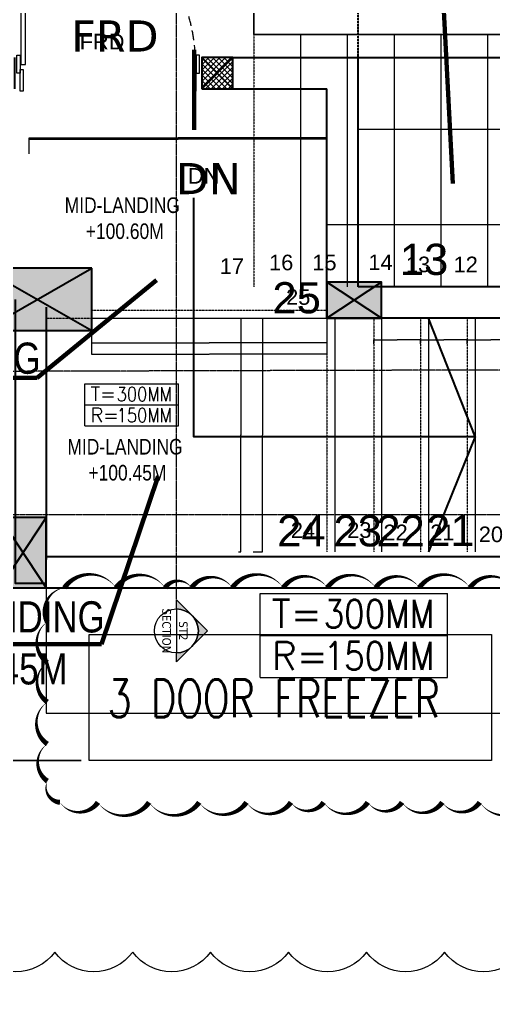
# Model space of a CAD drawing. Header units: inches. Extents: x 6 to 183294, y -48183 to 78918.
# Drawn here: x 142478 to 145516, y 60168 to 66453 of the extents above; entities that cross this region are included whole.
import ezdxf
from ezdxf.enums import TextEntityAlignment as Align

# ---------------------------------------------------------------- set-up
doc = ezdxf.new("R2010")
doc.units = ezdxf.units.IN
doc.header["$MEASUREMENT"] = 0
doc.set_wipeout_variables(frame=1)
doc.header["$PDMODE"] = 35
for name, pattern in [('( Hidden )', [0.375, 0.25, -0.125]), ('CONTINULUS', [0]), ('DASH', [0.35, 0.25, -0.1]), ('HIDDEN', [0.375, 0.25, -0.125]), ('PHANTOM2', [1.25, 0.625, -0.125, 0.125, -0.125, 0.125, -0.125])]:
    doc.linetypes.add(name, pattern=pattern)
for name, color, linetype, lineweight in [('0 @ 1 (2)', 8, 'Continuous', 0), ('asl comments 12-01-2023', 8, 'Continuous', 0), ('CYGNUS-TRAP DOOR', 8, 'HIDDEN', 0), ('DIM', 8, 'Continuous', 0), ('SDA_COMMENTS', 8, 'Continuous', 0), ('SDA_DETAIL MARKER', 8, 'PHANTOM2', 0), ('SDA_DIM', 8, 'Continuous', 5), ('SDA_DIM DETAILS', 8, 'Continuous', 0), ('SDA_DOOR', 2, 'Continuous', 5), ('SDA_RCC', 1, 'Continuous', 30), ('SDA_SCHEDULES', 8, 'Continuous', 0), ('SDA_SCHEDULES DETAIL', 8, 'Continuous', 0), ('SDA_SECTION LINE', 8, 'Continuous', 0), ('SDA_SECTION LINE DETAILS', 8, 'Continuous', 0), ('SDA_STAIRS', 8, 'Continuous', 20), ('SDA_TEXT_DETAILS', 8, 'Continuous', 0), ('SDA_WALL', 7, 'Continuous', 30), ('TXT', 8, 'Continuous', 0)]:
    doc.layers.add(name, color=color, linetype=linetype, lineweight=lineweight)
doc.layers.add('S-COLUMN', color=1, linetype='Continuous')
doc.layers.add('SDA_TEXT', color=21, linetype='Continuous')
doc.styles.add('AR', font='arial.ttf')
doc.styles.add('arial', font='verdana.ttf')
doc.styles.get("Standard").update_dxf_attribs({"font": 'txt.shx'})
doc.styles.add('SWA', font='simplex.shx', dxfattribs={"width": 0.75, "height": 0.23})
doc.styles.add('Tahoma', font='tahoma.ttf')
doc.dimstyles.new('1-10', dxfattribs={"dimscale": 0.15, "dimtxt": 2.5, "dimasz": 2.5, "dimexe": 1, "dimexo": 0.5, "dimgap": 0.09, "dimtad": 0, "dimdec": 3, "dimzin": 0, "dimdsep": 46, "dimtxsty": 'Standard', "dimblk": 'OBLIQUE', "dimcen": 2.5, "dimdle": 1, "dimadec": 0, "dimazin": 0, "dimtfac": 1, "dimtdec": 3, "dimtofl": 0, "dimtmove": 0, "dimatfit": 3, "dimfxl": 0, "dimtolj": 1, "dimtzin": 0, "dimarcsym": 0})
doc.dimstyles.new('SDA-100', dxfattribs={"dimtxt": 0.2, "dimasz": 0.18, "dimexe": 0.18, "dimexo": 0.0625, "dimgap": 0.015, "dimtad": 0, "dimzin": 0, "dimdsep": 46, "dimtxsty": 'Standard', "dimblk": 'ARCHTICK', "dimcen": 0.09, "dimclrd": 27, "dimclre": 27, "dimclrt": 21, "dimadec": 0, "dimazin": 0, "dimtfac": 1, "dimtofl": 0, "dimtmove": 1, "dimatfit": 3, "dimfxl": 0, "dimtolj": 1, "dimtzin": 0, "dimlwd": -1, "dimlwe": -1, "dimarcsym": 0})
doc.dimstyles.new('SDA-100 centerline', dxfattribs={"dimtxt": 0.23, "dimasz": 0.125, "dimexe": 0.18, "dimexo": 0.0625, "dimgap": 0.09, "dimtad": 0, "dimdec": 3, "dimzin": 0, "dimdsep": 46, "dimtxsty": 'Standard', "dimblk": 'ARCHTICK', "dimcen": 0.09, "dimclrd": 27, "dimclre": 27, "dimclrt": 21, "dimadec": 0, "dimazin": 0, "dimtfac": 1, "dimtdec": 3, "dimtofl": 0, "dimtmove": 1, "dimatfit": 3, "dimfxl": 0, "dimtolj": 1, "dimtzin": 0, "dimarcsym": 0})
doc.dimstyles.new('SDA-50', dxfattribs={"dimtxt": 0.1, "dimasz": 0.05, "dimexe": 0.09, "dimexo": 0.009, "dimgap": 0, "dimtad": 0, "dimzin": 0, "dimdsep": 46, "dimtxsty": 'Standard', "dimblk": 'ARCHTICK', "dimcen": 0.1, "dimclrd": 27, "dimclre": 27, "dimclrt": 21, "dimadec": 0, "dimazin": 0, "dimtfac": 1, "dimtofl": 0, "dimtmove": 1, "dimatfit": 3, "dimfxl": 0, "dimtolj": 1, "dimtzin": 0, "dimlwd": -1, "dimlwe": -1, "dimarcsym": 0})

# ---------------------------------------------------------------- blocks, each defined once
blk = doc.blocks.new('A$C06CD1293')
for p, q in [((0, 0.5498), (1.2, 0.5498)), ((0, 0.0098), (0, 0.5498)), ((1.2, 0.0098), (1.2, 0.5498)), ((0, 0.2798), (1.2, 0.2798)), ((0, 0.0098), (1.2, 0.0098))]:
    blk.add_line(p, q)
for s, p in [('T=', (0.072, 0.3301)), ('R=', (0.072, 0.0601))]:
    blk.add_text(s, height=0.18).set_placement(p)
at = {"width": 0.85}
for tag, p in [('TREAD', (0.407, 0.3292)), ('RISER', (0.407, 0.0592))]:
    blk.add_attdef(tag, p, '', height=0.18, dxfattribs=at)
blk = doc.blocks.new('_ArchTick')
at = {"color": 0, "const_width": 0.15}
blk.add_lwpolyline([(-0.5, -0.5), (0.5, 0.5)], dxfattribs=at)
blk = doc.blocks.new('*D878')
at = {"layer": 'Defpoints', "color": 0}
for p in [(144448.8, 64538.3), (142938.6, 64488.3), (144448.8, 64378.9)]:
    blk.add_point(p, dxfattribs=at)
at = {"layer": 'SDA_DIM', "color": 27}
for p, q in [((144448.8, 64538.2), (144448.8, 64378.7)), ((142938.6, 64488.2), (142938.6, 64378.7)), ((142938.6, 64378.9), (143693.2, 64378.9)), ((144448.8, 64378.9), (143694.2, 64378.9))]:
    blk.add_line(p, q, dxfattribs=at)
at = {"layer": 'SDA_DIM', "color": 27, "xscale": 0.18, "yscale": 0.18, "zscale": 0.18, "rotation": 180}
blk.add_blockref('_ArchTick', (142938.6, 64378.9), dxfattribs=at)
at = {"layer": 'SDA_DIM', "color": 27, "xscale": 0.18, "yscale": 0.18, "zscale": 0.18}
blk.add_blockref('_ArchTick', (144448.8, 64378.9), dxfattribs=at)
at = {"layer": 'SDA_DIM', "color": 21, "insert": (143693.7, 64378.9), "char_height": 0.2, "attachment_point": 5}
blk.add_mtext('\\A1;1510.19', dxfattribs=at)
blk = doc.blocks.new('*D879')
at = {"layer": 'Defpoints', "color": 0}
for p in [(143946.8, 64538.3), (144034.3, 64538.3), (143976.5, 63038.3)]:
    blk.add_point(p, dxfattribs=at)
at = {"layer": 'SDA_DIM DETAILS'}
for p, q in [((143946.8, 64538.3), (144034.4, 64538.3)), ((144034.3, 64538.3), (144034.3, 63789)), ((144034.3, 63038.3), (144034.3, 63787.5)), ((143976.5, 63038.3), (144034.4, 63038.3))]:
    blk.add_line(p, q, dxfattribs=at)
at = {"layer": 'SDA_DIM DETAILS', "xscale": 0.05, "yscale": 0.05, "zscale": 0.05}
for p, rotation in [((144034.3, 64538.3), 90), ((144034.3, 63038.3), 270)]:
    blk.add_blockref('_ArchTick', p, dxfattribs=dict(at, rotation=rotation))
at = {"layer": 'SDA_DIM DETAILS', "insert": (144034.3, 63788.3), "char_height": 0.1, "attachment_point": 5, "rotation": 90}
blk.add_mtext('\\A1;\\A1;1.50M CLEAR WIDE ', dxfattribs=at)
blk = doc.blocks.new('*D880')
at = {"layer": 'Defpoints', "color": 0}
for p in [(143834, 64538.3), (143880.8, 63038.3), (143896.5, 63038.3)]:
    blk.add_point(p, dxfattribs=at)
at = {"layer": 'SDA_DIM', "color": 27}
for p, q in [((143834.1, 64538.3), (143896.7, 64538.3)), ((143896.5, 64538.3), (143896.5, 63788.8)), ((143896.5, 63038.3), (143896.5, 63787.7)), ((143880.9, 63038.3), (143896.7, 63038.3))]:
    blk.add_line(p, q, dxfattribs=at)
at = {"layer": 'SDA_DIM', "color": 27, "xscale": 0.18, "yscale": 0.18, "zscale": 0.18}
for p, rotation in [((143896.5, 64538.3), 90), ((143896.5, 63038.3), 270)]:
    blk.add_blockref('_ArchTick', p, dxfattribs=dict(at, rotation=rotation))
at = {"layer": 'SDA_DIM', "color": 21, "insert": (143896.5, 63788.3), "char_height": 0.2, "attachment_point": 5, "rotation": 90}
blk.add_mtext('\\A1;1500.00', dxfattribs=at)
blk = doc.blocks.new('*D881')
at = {"layer": 'Defpoints', "color": 0}
for p in [(144448.8, 64436.5), (142938.6, 64410.2), (144448.8, 64306.8)]:
    blk.add_point(p, dxfattribs=at)
at = {"layer": 'SDA_DIM DETAILS'}
for p, q in [((144448.8, 64436.5), (144448.8, 64306.7)), ((142938.6, 64410.2), (142938.6, 64306.7)), ((142938.6, 64306.8), (143693, 64306.8)), ((144448.8, 64306.8), (143694.4, 64306.8))]:
    blk.add_line(p, q, dxfattribs=at)
at = {"layer": 'SDA_DIM DETAILS', "xscale": 0.05, "yscale": 0.05, "zscale": 0.05, "rotation": 180}
blk.add_blockref('_ArchTick', (142938.6, 64306.8), dxfattribs=at)
at = {"layer": 'SDA_DIM DETAILS', "xscale": 0.05, "yscale": 0.05, "zscale": 0.05}
blk.add_blockref('_ArchTick', (144448.8, 64306.8), dxfattribs=at)
at = {"layer": 'SDA_DIM DETAILS', "insert": (143693.7, 64306.8), "char_height": 0.1, "attachment_point": 5}
blk.add_mtext('\\A1;\\A1;1.51M CLEAR WIDE ', dxfattribs=at)
blk = doc.blocks.new('*D882')
at = {"layer": 'Defpoints', "color": 0}
for p in [(145348.8, 64373.6), (145648.8, 64399.4), (145648.8, 64395.1)]:
    blk.add_point(p, dxfattribs=at)
at = {"layer": 'SDA_DIM DETAILS'}
for p, q in [((145348.8, 64373.6), (145348.8, 64399.5)), ((145348.8, 64399.4), (145498.6, 64399.4)), ((145648.8, 64399.4), (145499, 64399.4)), ((145648.8, 64395.1), (145648.8, 64399.5))]:
    blk.add_line(p, q, dxfattribs=at)
at = {"layer": 'SDA_DIM DETAILS', "xscale": 0.05, "yscale": 0.05, "zscale": 0.05, "rotation": 180}
blk.add_blockref('_ArchTick', (145348.8, 64399.4), dxfattribs=at)
at = {"layer": 'SDA_DIM DETAILS', "xscale": 0.05, "yscale": 0.05, "zscale": 0.05}
blk.add_blockref('_ArchTick', (145648.8, 64399.4), dxfattribs=at)
at = {"layer": 'SDA_DIM DETAILS', "insert": (145498.8, 64399.4), "char_height": 0.1, "attachment_point": 5}
blk.add_mtext('\\A1;300.00', dxfattribs=at)
blk = doc.blocks.new('*D883')
at = {"layer": 'Defpoints', "color": 0}
for p in [(145048.8, 64373.6), (145348.8, 64399.4), (145348.8, 64395.1)]:
    blk.add_point(p, dxfattribs=at)
at = {"layer": 'SDA_DIM DETAILS'}
for p, q in [((145048.8, 64373.6), (145048.8, 64399.5)), ((145048.8, 64399.4), (145198.6, 64399.4)), ((145348.8, 64399.4), (145199, 64399.4)), ((145348.8, 64395.1), (145348.8, 64399.5))]:
    blk.add_line(p, q, dxfattribs=at)
at = {"layer": 'SDA_DIM DETAILS', "xscale": 0.05, "yscale": 0.05, "zscale": 0.05, "rotation": 180}
blk.add_blockref('_ArchTick', (145048.8, 64399.4), dxfattribs=at)
at = {"layer": 'SDA_DIM DETAILS', "xscale": 0.05, "yscale": 0.05, "zscale": 0.05}
blk.add_blockref('_ArchTick', (145348.8, 64399.4), dxfattribs=at)
at = {"layer": 'SDA_DIM DETAILS', "insert": (145198.8, 64399.4), "char_height": 0.1, "attachment_point": 5}
blk.add_mtext('\\A1;300.00', dxfattribs=at)
blk = doc.blocks.new('*D884')
at = {"layer": 'Defpoints', "color": 0}
for p in [(144748.8, 64373.6), (145048.8, 64399.4), (145048.8, 64395.1)]:
    blk.add_point(p, dxfattribs=at)
at = {"layer": 'SDA_DIM DETAILS'}
for p, q in [((144748.8, 64373.6), (144748.8, 64399.5)), ((144748.8, 64399.4), (144898.6, 64399.4)), ((145048.8, 64399.4), (144899, 64399.4)), ((145048.8, 64395.1), (145048.8, 64399.5))]:
    blk.add_line(p, q, dxfattribs=at)
at = {"layer": 'SDA_DIM DETAILS', "xscale": 0.05, "yscale": 0.05, "zscale": 0.05, "rotation": 180}
blk.add_blockref('_ArchTick', (144748.8, 64399.4), dxfattribs=at)
at = {"layer": 'SDA_DIM DETAILS', "xscale": 0.05, "yscale": 0.05, "zscale": 0.05}
blk.add_blockref('_ArchTick', (145048.8, 64399.4), dxfattribs=at)
at = {"layer": 'SDA_DIM DETAILS', "insert": (144898.8, 64399.4), "char_height": 0.1, "attachment_point": 5}
blk.add_mtext('\\A1;300.00', dxfattribs=at)
blk = doc.blocks.new('*U294')
at = {"linetype": 'Continuous', "lineweight": 0}
for points in [[(0, 0.025), (0.035, 0.025), (0.035, 0.01), (0.055, 0.01), (0.055, 0.15), (0.035, 0.15), (0.035, 0.24), (0.015, 0.24), (0.015, 0.225), (0, 0.225)], [(1.2, 0.025), (1.165, 0.025), (1.165, 0.01), (1.145, 0.01), (1.145, 0.15), (1.165, 0.15), (1.165, 0.24), (1.185, 0.24), (1.185, 0.225), (1.2, 0.225)]]:
    blk.add_wipeout(points, dxfattribs=at).dxf.layer = 'SDA_DOOR'
at = {"layer": 'SDA_DOOR', "color": 7, "linetype": 'Continuous', "lineweight": 30}
for p, q in [((0, 0.225), (0, 0.025)), ((1.2, 0.225), (1.2, 0.025))]:
    blk.add_line(p, q, dxfattribs=at)
at = {"layer": 'SDA_DOOR', "linetype": 'Continuous'}
for points in [[(0.07, 1.3), (0.04, 1.3), (0.04, 0.18), (0.07, 0.18)], [(0.07, 1.3), (0.04, 1.3), (0.04, 0.18), (0.07, 0.18)], [(0.015, 0.125), (0.015, 0.24), (0.035, 0.24), (0.035, 0.125)], [(1.185, 0.125), (1.185, 0.24), (1.165, 0.24), (1.165, 0.125)], [(0.035, 0.01), (0.035, 0.15), (0.055, 0.15), (0.055, 0.01)], [(1.165, 0.01), (1.165, 0.15), (1.145, 0.15), (1.145, 0.01)]]:
    blk.add_lwpolyline(points, close=True, dxfattribs=at)
at = {"layer": 'SDA_DOOR', "linetype": '( Hidden )', "ltscale": 0.25}
blk.add_arc((0.04, 0.18), 1.1204, 358.46566, 88.46566, dxfattribs=at)
blk.add_arc((0.04, 0.18), 1.1204, 358.46566, 88.46566, dxfattribs=at)
blk = doc.blocks.new('A$C7A0A1DC5')
blk.add_wipeout([(0, 1), (1, 1), (1, 0), (0, 0)]).dxf.layer = 'SDA_RCC'
at = {"layer": 'SDA_RCC', "lineweight": 5}
h = blk.add_hatch(dxfattribs=at)
h.set_pattern_fill('ANSI37', color=252, scale=0.04, style=0)
h.set_pattern_definition([(45, (0, 0), (-0.089803, 0.089803), []), (135, (0, 0), (-0.089803, -0.089803), [])])
h.paths.add_polyline_path([(0, 1), (1, 1), (1, 0), (0, 0)])
at = {"layer": 'SDA_RCC'}
for p, q in [((0, 1), (1, 0)), ((1, 1), (0, 0))]:
    blk.add_line(p, q, dxfattribs=at)
blk.add_lwpolyline([(0, 1), (1, 1), (1, 0), (0, 0)], close=True, dxfattribs=at)
blk = doc.blocks.new('*D885')
at = {"layer": 'Defpoints', "color": 0}
for p in [(144448.9, 65694.1), (144448.9, 65626.2), (142539.1, 65591.6)]:
    blk.add_point(p, dxfattribs=at)
at = {"layer": 'SDA_DIM DETAILS'}
for p, q in [((142539.1, 65591.6), (142539.1, 65694.2)), ((142539.1, 65694.1), (143493.7, 65694.1)), ((144448.9, 65694.1), (143494.3, 65694.1)), ((144448.9, 65626.2), (144448.9, 65694.2))]:
    blk.add_line(p, q, dxfattribs=at)
at = {"layer": 'SDA_DIM DETAILS', "xscale": 0.05, "yscale": 0.05, "zscale": 0.05, "rotation": 180}
blk.add_blockref('_ArchTick', (142539.1, 65694.1), dxfattribs=at)
at = {"layer": 'SDA_DIM DETAILS', "xscale": 0.05, "yscale": 0.05, "zscale": 0.05}
blk.add_blockref('_ArchTick', (144448.9, 65694.1), dxfattribs=at)
at = {"layer": 'SDA_DIM DETAILS', "insert": (143494, 65694.1), "char_height": 0.1, "attachment_point": 5}
blk.add_mtext('\\A1;1909.78', dxfattribs=at)
blk = doc.blocks.new('*D680')
at = {"layer": 'Defpoints', "color": 0}
for p in [(142648.8, 62838.3), (148948.8, 62838.3), (148948.8, 62004.1)]:
    blk.add_point(p, dxfattribs=at)
at = {"layer": 'SDA_DIM', "color": 27}
for p, q in [((142648.8, 62838.2), (142648.8, 62003.9)), ((148948.8, 62838.2), (148948.8, 62003.9)), ((142648.8, 62004.1), (145798.3, 62004.1)), ((148948.8, 62004.1), (145799.4, 62004.1))]:
    blk.add_line(p, q, dxfattribs=at)
at = {"layer": 'SDA_DIM', "color": 27, "xscale": 0.18, "yscale": 0.18, "zscale": 0.18, "rotation": 180}
blk.add_blockref('_ArchTick', (142648.8, 62004.1), dxfattribs=at)
at = {"layer": 'SDA_DIM', "color": 27, "xscale": 0.18, "yscale": 0.18, "zscale": 0.18}
blk.add_blockref('_ArchTick', (148948.8, 62004.1), dxfattribs=at)
at = {"layer": 'SDA_DIM', "color": 21, "insert": (145798.8, 62004.1), "char_height": 0.2, "attachment_point": 5}
blk.add_mtext('\\A1;6300.00', dxfattribs=at)
blk = doc.blocks.new('column')
at = {"layer": 'SDA_RCC'}
h = blk.add_hatch(color=252, dxfattribs=at)
h.dxf.hatch_style = 1
h.paths.add_polyline_path([(-0.5, 0.5), (-0.5, -0.5), (0.5, -0.5), (0.5, 0.5)])
for p, q in [((-0.5, 0.5), (-0.5, -0.5)), ((0.5, 0.5), (-0.5, 0.5)), ((-0.5, -0.5), (0.5, 0.5)), ((0.5, -0.5), (-0.5, 0.5)), ((0.5, -0.5), (0.5, 0.5)), ((-0.5, -0.5), (0.5, -0.5))]:
    blk.add_line(p, q, dxfattribs=at)
blk = doc.blocks.new('NEW COLS 9 JUNE')
at = {"layer": 'S-COLUMN'}
for p, xscale, yscale, rotation in [((68.4785, -96.4171, -197.598), 0.3999999999999773, 0.6999999999999886, 270), ((68.3863, -98.0415, -98.799), 0.3, 0.45, 180)]:
    blk.add_blockref('column', p, dxfattribs=dict(at, xscale=xscale, yscale=yscale, rotation=rotation))
blk = doc.blocks.new('*D799')
at = {"layer": 'Defpoints', "color": 0}
for p in [(144448.9, 65686.7), (142539.1, 65600), (144448.9, 65600)]:
    blk.add_point(p, dxfattribs=at)
at = {"layer": 'SDA_DIM', "color": 27}
for p, q in [((142539.1, 65600), (142539.1, 65686.9)), ((142539.1, 65686.7), (143493.5, 65686.7)), ((144448.9, 65686.7), (143494.6, 65686.7)), ((144448.9, 65600), (144448.9, 65686.9))]:
    blk.add_line(p, q, dxfattribs=at)
at = {"layer": 'SDA_DIM', "color": 27, "xscale": 0.18, "yscale": 0.18, "zscale": 0.18, "rotation": 180}
blk.add_blockref('_ArchTick', (142539.1, 65686.7), dxfattribs=at)
at = {"layer": 'SDA_DIM', "color": 27, "xscale": 0.18, "yscale": 0.18, "zscale": 0.18}
blk.add_blockref('_ArchTick', (144448.9, 65686.7), dxfattribs=at)
at = {"layer": 'SDA_DIM', "color": 21, "insert": (143494, 65686.7), "char_height": 0.2, "attachment_point": 5}
blk.add_mtext('\\A1;1909.78', dxfattribs=at)
blk = doc.blocks.new('*U157')
blk.add_hatch(color=256).paths.add_polyline_path([(-8.98, 0), (-6.35, 0, -0.198912), (-4.49, 4.49, -0.414214), (4.49, 4.49, -0.198912), (6.35, 0), (8.98, 0), (4.49, 4.49), (0, 8.98), (-4.49, 4.49)])
blk.add_line((-6.35, 0), (6.35, 0))
for points in [[(-6.35, 0), (-8.98, 0), (0, 8.98), (8.98, 0), (6.35, 0, 1)], [(4.49, 4.49, 0.414214), (-4.49, 4.49), (0, 8.98), (4.49, 4.49)]]:
    blk.add_lwpolyline(points, format="xyb", close=True)
blk.add_circle((0, 0), 6.35)
at = {"style": 'Tahoma', "flags": 8}
blk.add_attdef('VIEWNUMBER', text='', height=2.5, dxfattribs=at).set_placement((0, 0), align=Align.BOTTOM_CENTER)
blk.add_attdef('SHEETNUMBER', text='', height=2.5, dxfattribs=at).set_placement((0, -1.59), align=Align.TOP_CENTER)
blk = doc.blocks.new('*D807')
at = {"layer": 'Defpoints', "color": 0}
for p in [(144648.9, 66208.9), (148949.1, 66204.2), (148949.1, 65749.3)]:
    blk.add_point(p, dxfattribs=at)
at = {"layer": 'SDA_DIM', "color": 27}
for p, q in [((144648.9, 66208.9), (144648.9, 65749.1)), ((148949.1, 66204.2), (148949.1, 65749.1)), ((144648.9, 65749.3), (146798.4, 65749.3)), ((148949.1, 65749.3), (146799.6, 65749.3))]:
    blk.add_line(p, q, dxfattribs=at)
at = {"layer": 'SDA_DIM', "color": 27, "xscale": 0.18, "yscale": 0.18, "zscale": 0.18, "rotation": 180}
blk.add_blockref('_ArchTick', (144648.9, 65749.3), dxfattribs=at)
at = {"layer": 'SDA_DIM', "color": 27, "xscale": 0.18, "yscale": 0.18, "zscale": 0.18}
blk.add_blockref('_ArchTick', (148949.1, 65749.3), dxfattribs=at)
at = {"layer": 'SDA_DIM', "color": 21, "insert": (146799, 65749.3), "char_height": 0.2, "attachment_point": 5}
blk.add_mtext('\\A1;4300.24', dxfattribs=at)
blk = doc.blocks.new('_Oblique')
at = {"color": 0, "linetype": 'ByBlock', "lineweight": -2}
blk.add_line((-0.5, -0.5), (0.5, 0.5), dxfattribs=at)
blk = doc.blocks.new('*D546')
at = {"layer": 'Defpoints', "color": 0, "transparency": 16777216}
for p in [(-8.1296, 4.8999), (-5.2664, 4.8999, -98.799), (-5.5604, 2.71, -49.3995)]:
    blk.add_point(p, dxfattribs=at)
at = {"layer": 'DIM', "color": 0, "lineweight": -2, "transparency": 16777216}
for p, q in [((-8.1296, 4.9999), (-8.1296, 4.2375)), ((-5.3164, 4.8999), (-8.2296, 4.8999)), ((-8.1296, 2.61), (-8.1296, 3.3725)), ((-5.6104, 2.71), (-8.2296, 2.71))]:
    blk.add_line(p, q, dxfattribs=at)
at = {"layer": 'DIM', "color": 0, "lineweight": -2, "transparency": 16777216, "xscale": 0.25, "yscale": 0.25, "zscale": 0.25}
for p, rotation in [((-8.1296, 4.8999), 90), ((-8.1296, 2.71), 270)]:
    blk.add_blockref('_Oblique', p, dxfattribs=dict(at, rotation=rotation))
at = {"layer": 'DIM', "color": 0, "lineweight": -3, "transparency": 16777216, "insert": (-8.1296, 3.805), "char_height": 0.25, "attachment_point": 5, "rotation": 90}
blk.add_mtext('\\A1;2.190', dxfattribs=at)
blk = doc.blocks.new('gr cat')
at = {"elevation": 197.598}
blk.add_lwpolyline([(-2.5451, 6.0089, 0, 0.0333, 0.520567), (-2.8246, 6.0089, 0, 0.0333, 0.520567), (-3.1492, 6.0089, 0, 0.0333, 0.520567), (-3.4285, 6.0089, 0, 0.0333, 0.520567), (-3.7392, 6.0089, 0, 0.0333, 0.520567), (-4.0216, 6.0089, 0, 0.0333, 0.520567), (-4.3483, 6.0089, 0, 0.0333, 0.520567), (-4.6096, 6.0089, 0, 0.0333, 0.520567), (-4.7792, 6.0089, 0, 0.0333, 0.520567), (-5.0942, 6.0089, 0, 0.0333, 0.520567), (-5.4243, 6.0089, 0, 0.0333, 0.520567), (-5.534, 5.7901, 0, 0.0333, 0.520567), (-5.534, 5.5291, 0, 0.0333, 0.520567), (-5.534, 5.2757, 0, 0.0333, 0.520567), (-5.534, 5.0064, 0, 0.0333, 0.520567), (-5.534, 4.7688, 0, 0.0333, 0.520567), (-5.4533, 4.6323, 0, 0.0333, 0.520567), (-5.2097, 4.6323, 0, 0.0333, 0.520567), (-4.8815, 4.6323, 0, 0.0333, 0.520567), (-4.5602, 4.6323, 0, 0.0333, 0.520567), (-4.2571, 4.6323, 0, 0.0333, 0.520567), (-3.9721, 4.6323, 0, 0.0333, 0.520567), (-3.7621, 4.6323, 0, 0.0333, 0.520567), (-3.4788, 4.6323, 0, 0.0333, 0.520567), (-3.2596, 4.6323, 0, 0.0333, 0.520567), (-3.0013, 4.6323, 0, 0.0333, 0.520567), (-2.7608, 4.6323, 0, 0.0333, 0.520567), (-2.4359, 4.6323, 0, 0.0333, 0.520567)], format="xyseb", dxfattribs=at)
at = {"layer": 'CYGNUS-TRAP DOOR', "color": 7, "linetype": 'Continuous', "elevation": 98.799}
blk.add_lwpolyline([(-5.2664, 5.7089), (-2.6864, 5.7089), (-2.6864, 4.8999), (-5.2664, 4.8999)], close=True, dxfattribs=at)
at = {"layer": 'TXT', "color": 3, "lineweight": 0, "true_color": 0x00e600, "style": 'SWA', "width": 0.75}
blk.add_text('3 DOOR FREEZER', height=0.241187, dxfattribs=at).set_placement((-5.1485, 5.1786, 98.799))
at = {"layer": 'DIM', "lineweight": -3}
dim = blk.add_linear_dim(base=(-8.1296, 4.8999, 197.598), p1=(-5.5604, 2.71, 148.1985), p2=(-5.2664, 4.8999, 98.799), angle=90, dimstyle='1-10', override={"dimscale": 0.1}, dxfattribs=at)
dim.commit()
dim.dimension.update_dxf_attribs({"geometry": '*D546', "text_midpoint": (-8.1296, 3.805, 197.598)})

msp = doc.modelspace()

# ---------------------------------------------------------------- hatches: boundary and pattern name
at = {"layer": 'SDA_RCC'}
h = msp.add_hatch(color=252, dxfattribs=at)
h.dxf.hatch_style = 1
h.paths.add_polyline_path([(144448.906, 64768.212), (144448.906, 64538.212), (144798.906, 64538.212), (144798.906, 64768.212)])

# ---------------------------------------------------------------- linework, layer by layer
at = {"elevation": -197133.873}
msp.add_lwpolyline([(143978.821, 66608.837), (147278.821, 66608.837), (147278.821, 66358.263), (144478.821, 66358.263), (144478.821, 66358.263), (143978.821, 66358.263), (143978.821, 66608.837)], dxfattribs=at)
at = {"layer": 'asl comments 12-01-2023', "elevation": -98334.873}
msp.add_lwpolyline([(144448.817, 65138.351), (147148.717, 65138.351), (147148.717, 64538.417), (144448.817, 64538.417)], close=True, dxfattribs=at)
at = {"layer": 'SDA_COMMENTS', "elevation": -98334.873}
msp.add_lwpolyline([(149202.768, 60470.272, -0.5), (148702.768, 60470.272, -0.5), (148202.768, 60470.272, -0.5), (147702.768, 60470.272, -0.5), (147202.768, 60470.272, -0.5), (146702.768, 60470.272, -0.5), (146202.768, 60470.272, -0.5), (145702.768, 60470.272, -0.5), (145202.768, 60470.272, -0.5), (144702.768, 60470.272, -0.5), (144202.768, 60470.272, -0.5), (143702.768, 60470.272, -0.5), (143202.768, 60470.272, -0.5), (142702.768, 60470.272, -0.5), (142202.768, 60470.272, -0.5)], format="xyb", dxfattribs=at)
at = {"layer": 'SDA_DETAIL MARKER', "elevation": -98334.873}
msp.add_lwpolyline([(141548.735, 68957.514), (150049.704, 68957.514), (150049.704, 63275.026), (141548.735, 63275.026)], close=True, dxfattribs=at)
at = {"layer": 'SDA_RCC', "linetype": 'DASH', "elevation": -197133.873}
msp.add_lwpolyline([(144648.918, 68307.635), (148948.832, 68307.635), (148948.821, 64738.263), (144648.907, 64738.263)], close=True, dxfattribs=at)
at = {"layer": 'SDA_RCC', "color": 7, "elevation": -197133.873}
msp.add_lwpolyline([(144648.907, 66208.928), (148949.146, 66208.928), (148949.146, 65108.696)], dxfattribs=at)
at = {"layer": 'SDA_RCC', "ltscale": 5, "elevation": -197133.873}
msp.add_lwpolyline([(144448.906, 64538.212), (144798.906, 64538.212), (144798.906, 64768.212), (144448.906, 64768.212)], close=True, dxfattribs=at)
for points in [[(144798.906, 64768.212), (144448.906, 64538.212)], [(144798.906, 64538.212), (144448.907, 64768.212)]]:
    msp.add_lwpolyline(points, dxfattribs=at)
at = {"layer": 'SDA_SECTION LINE', "linetype": 'PHANTOM2'}
msp.add_line((149426.116, 64215.587, -98334.873), (131205.276, 64165.552, -197133.873), dxfattribs=at)
at = {"layer": 'SDA_STAIRS', "linetype": 'DASH', "elevation": -197133.873}
for points in [[(143978.821, 66358.263), (143978.821, 64738.263)], [(144278.821, 66358.263), (144278.821, 64738.263)], [(142938.631, 64588.27), (144448.821, 64588.263)], [(142648.817, 64538.27), (144198.821, 64538.27)], [(144448.821, 64538.263), (144448.821, 63038.263)], [(144748.821, 64538.263), (144748.821, 63038.263)], [(145048.821, 64538.263), (145048.821, 63038.263)], [(145348.821, 64538.263), (145348.821, 63038.263)]]:
    msp.add_lwpolyline(points, dxfattribs=at)
at = {"layer": 'SDA_STAIRS', "linetype": 'CONTINULUS', "elevation": -197133.873}
for points in [[(144278.821, 66358.263), (144278.821, 64738.263)], [(144578.821, 66358.263), (144578.821, 64738.263)], [(144878.821, 66358.263), (144878.821, 64738.263)], [(145178.821, 66358.263), (145178.821, 64738.263)], [(145478.821, 66358.263), (145478.821, 64738.263)], [(142938.631, 64538.27), (144448.821, 64538.263)], [(144498.821, 64538.263), (144498.821, 63038.263)], [(144798.821, 64538.263), (144798.821, 63038.263)], [(145098.821, 64538.263), (145098.821, 63038.263)], [(145398.821, 64538.263), (145398.821, 63038.263)]]:
    msp.add_lwpolyline(points, dxfattribs=at)
at = {"layer": 'SDA_STAIRS', "linetype": 'CONTINULUS', "lineweight": 30, "elevation": -197133.873}
for points in [[(143592.366, 65310.504), (143592.366, 63778.989), (145398.821, 63778.989), (145098.821, 64538.263)], [(145398.821, 63778.989), (145098.821, 63038.263)]]:
    msp.add_lwpolyline(points, dxfattribs=at)
at = {"layer": 'SDA_WALL'}
for points, elevation in [([(144648.907, 64738.205), (144648.907, 66208.928)], -197133.873), ([(144448.907, 64538.212), (144448.907, 66008.928)], -197133.873), ([(148948.821, 64738.263), (144648.907, 64738.205)], -197133.873), ([(142448.817, 64658.263), (142448.817, 62838.263), (142648.817, 62838.263)], -197133.873), ([(142648.817, 64608.934), (142648.817, 62988.934)], -394731.873), ([(142648.817, 63008.263), (148948.821, 63008.263), (148948.821, 64528.263)], -197133.873), ([(142648.817, 62808.263), (149148.821, 62808.263), (149148.821, 64528.263)], -197133.873), ([(148948.821, 64538.263), (144448.907, 64538.212)], -197133.873)]:
    msp.add_lwpolyline(points, dxfattribs=dict(at, elevation=elevation))

# ---------------------------------------------------------------- block references
at = {"color": 2, "xscale": 1000, "yscale": 1000, "zscale": 1000}
msp.add_blockref('gr cat', (148189.581, 56799.358, -295932.873), dxfattribs=at)
at = {"layer": '0 @ 1 (2)', "linetype": 'PHANTOM2'}
ref = msp.add_blockref('*U157', (143483.229, 62531.65, 464.127), dxfattribs=dict(at, xscale=22.1456692913352, yscale=22.1456692913352, zscale=22.1456692913352, rotation=270))
ref.add_attrib('VIEWNUMBER', 'ST2', dxfattribs={"layer": '0', "height": 55.3642, "rotation": 270, "style": 'Tahoma'}).set_placement((143483.229, 62531.65, 464.127), align=Align.BOTTOM_CENTER)
ref.add_attrib('SHEETNUMBER', 'SECTION', dxfattribs={"layer": '0', "height": 55.3642, "rotation": 270, "style": 'Tahoma'}).set_placement((143448.073, 62531.65, 464.127), align=Align.TOP_CENTER)
at = {"layer": 'SDA_SCHEDULES', "xscale": 1000, "yscale": 1000, "zscale": 1000}
msp.add_blockref('A$C06CD1293', (144021.291, 62221.89, -197133.873), dxfattribs=at).add_auto_attribs({'RISER': '150MM', 'TREAD': '300MM'})
at = {"layer": 'SDA_SCHEDULES DETAIL', "xscale": 500, "yscale": 500, "zscale": 500}
msp.add_blockref('A$C06CD1293', (142896.658, 63841.389, -98334.873), dxfattribs=at).add_auto_attribs({'RISER': '150MM', 'TREAD': '300MM'})

# ---------------------------------------------------------------- texts
at = {"layer": 'SDA_TEXT', "style": 'AR'}
for s, p in [('13', (144915.969, 64815.204, -98334.873)), ('25', (144098.942, 64568.637, -98334.873)), ('24', (144129.124, 63073.158, -98334.873)), ('23', (144490.74, 63073.586, 464.127)), ('22', (144765.41, 63073.586, 464.127)), ('21', (145084.622, 63075.87, 464.127))]:
    msp.add_text(s, height=200, dxfattribs=at).set_placement(p)
at = {"layer": 'SDA_TEXT', "char_height": 200}
for s, insert, width, attachment_point, style in [('DN', (143480.112, 65533.128, -98334.873), 6037.50287, 1, 'arial'), ('{\\W0.8;MID-LANDING +100.60M}', (141874.347, 64112.953, -295932.873), 1868.94562, 5, 'AR'), ('{\\W0.8;MID-LANDING +100.45M}', (142284.966, 62453.419, -98334.873), 1868.94562, 5, 'AR')]:
    msp.add_mtext(s, dxfattribs=dict(at, insert=insert, width=width, attachment_point=attachment_point, style=style))
at = {"layer": 'SDA_TEXT_DETAILS', "style": 'AR'}
for s, p in [('DN', (143557.098, 65400.645, 99263.127)), ('16', (144077.463, 64844.864, -98334.873)), ('15', (144354.821, 64844.794, -98334.873)), ('14', (144714.51, 64845.975, -98334.873)), ('13', (144955.112, 64832.549, -98334.873)), ('12', (145260.87, 64832.549, -98334.873)), ('17', (143761.354, 64821.155, -98334.873)), ('25', (144186.803, 64623.291, -98334.873)), ('24', (144216.985, 63127.813, -98334.873)), ('23', (144578.601, 63128.24, 464.127)), ('22', (144811.014, 63113.393, 464.127)), ('21', (145110.81, 63113.393, 464.127)), ('20', (145422.348, 63100.86, 464.127))]:
    msp.add_text(s, height=100, dxfattribs=at).set_placement(p)
at = {"layer": 'SDA_TEXT_DETAILS', "char_height": 100, "width": 934.47281, "attachment_point": 5, "style": 'AR'}
for s, insert in [('{\\W0.8;MID-LANDING\\P +100.60M}', (143136.44, 65178.264, -98334.873)), ('{\\W0.8;MID-LANDING\\P +100.45M}', (143153.646, 63628.967, -98334.873))]:
    msp.add_mtext(s, dxfattribs=dict(at, insert=insert))

# ---------------------------------------------------------------- dimensions: what is measured, and where the dimension line sits
at = {"layer": 'SDA_DIM'}
for base, p1, p2, override, picture, middle in [((148949.146, 65749.252, -98334.873), (144648.907, 66208.928, -197133.873), (148949.146, 66204.246, -197133.873), {"dimtxsty": 'Standard'}, '*D807', (146799.026, 65749.252, -98334.873)), ((144448.91, 65686.747, -98334.873), (142539.131, 65599.973, -197133.873), (144448.91, 65599.973, -197133.873), {"dimblk": 'ArchTick'}, '*D799', (143494.021, 65686.747, -98334.873)), ((144448.821, 64378.902, 464.127), (142938.631, 64488.27, -197133.873), (144448.821, 64538.263, -197133.873), {"dimtxsty": 'Standard'}, '*D878', (143693.726, 64378.902, 464.127))]:
    dim = msp.add_linear_dim(base=base, p1=p1, p2=p2, dimstyle='SDA-100', override=override, dxfattribs=at)
    dim.commit()
    dim.dimension.update_dxf_attribs({"geometry": picture, "text_midpoint": middle})
dim = msp.add_linear_dim(base=(143896.493, 63038.263, 464.127), p1=(143833.993, 64538.263, -197133.873), p2=(143880.795, 63038.263, -197133.873), angle=90, dimstyle='SDA-100', override={"dimtxsty": 'Standard'}, dxfattribs=at)
dim.commit()
dim.dimension.update_dxf_attribs({"geometry": '*D880', "text_midpoint": (143896.493, 63788.263, 464.127)})
dim = msp.add_linear_dim(base=(148948.821, 62004.116, -98334.873), p1=(142648.817, 62838.263, -197133.873), p2=(148948.821, 62838.263, -98334.873), dimstyle='SDA-100', dxfattribs=at)
dim.commit()
dim.dimension.update_dxf_attribs({"geometry": '*D680', "text_midpoint": (145798.819, 62004.116, -98334.873)})
at = {"layer": 'SDA_DIM DETAILS'}
for base, p1, p2, override, picture, middle in [((144448.907, 65694.072, -98334.873), (142539.131, 65591.597, -197133.873), (144448.907, 65626.211, -197133.873), {"dimtxsty": 'Standard', "dimclrd": 256, "dimclre": 256, "dimclrt": 256, "dimtfill": 0, "dimtfillclr": 256}, '*D885', (143494.019, 65694.072, -98334.873)), ((145048.821, 64399.447, -197133.873), (144748.821, 64373.641, -295932.873), (145048.821, 64395.126, -295932.873), {"dimclrd": 256, "dimclre": 256, "dimclrt": 256, "dimtfill": 0, "dimtfillclr": 256}, '*D884', (144898.821, 64399.447, -197133.873)), ((145348.821, 64399.447, -197133.873), (145048.821, 64373.641, -295932.873), (145348.821, 64395.126, -295932.873), {"dimclrd": 256, "dimclre": 256, "dimclrt": 256, "dimtfill": 0, "dimtfillclr": 256}, '*D883', (145198.821, 64399.447, -197133.873)), ((145648.821, 64399.447, -197133.873), (145348.821, 64373.641, -295932.873), (145648.821, 64395.126, -295932.873), {"dimclrd": 256, "dimclre": 256, "dimclrt": 256, "dimtfill": 0, "dimtfillclr": 256}, '*D882', (145498.821, 64399.447, -197133.873))]:
    dim = msp.add_linear_dim(base=base, p1=p1, p2=p2, dimstyle='SDA-50', override=override, dxfattribs=at)
    dim.commit()
    dim.dimension.update_dxf_attribs({"geometry": picture, "text_midpoint": middle})
dim = msp.add_linear_dim(base=(144034.306, 64538.263, -197133.873), p1=(143976.493, 63038.263, -295932.873), p2=(143946.778, 64538.263, -295932.873), angle=90, text='\\A1;1.50M CLEAR WIDE ', dimstyle='SDA-50', override={"dimtxsty": 'Standard', "dimclrd": 256, "dimclre": 256, "dimclrt": 256, "dimtfill": 0, "dimtfillclr": 256}, dxfattribs=at)
dim.commit()
dim.dimension.update_dxf_attribs({"geometry": '*D879', "text_midpoint": (144034.306, 63788.263, -197133.873)})
dim = msp.add_linear_dim(base=(144448.821, 64306.794, 464.127), p1=(142938.631, 64410.181, -98334.873), p2=(144448.821, 64436.495, -98334.873), text='\\A1;1.51M CLEAR WIDE ', dimstyle='SDA-50', override={"dimtxsty": 'Standard', "dimclrd": 256, "dimclre": 256, "dimclrt": 256, "dimtfill": 0, "dimtfillclr": 256}, dxfattribs=at)
dim.commit()
dim.dimension.update_dxf_attribs({"geometry": '*D881', "text_midpoint": (143693.726, 64306.794, 464.127)})

# ---------------------------------------------------------------- leaders
at = {"layer": 'SDA_TEXT'}
for points in [[(143355.996, 64781.948, -98334.873), (142591.264, 64155.135, -98334.873), (141207.725, 64154.478, -98334.873)], [(143366.849, 63524.727, -98334.873), (143001.883, 62446.273, -98334.873), (141618.344, 62445.616, -98334.873)]]:
    msp.add_leader(points, dimstyle='SDA-100 centerline', override={"dimasz": 0.2, "dimclrd": 256, "dimfxl": 1.5, "dimlwd": 65535, "dimarcsym": 1}, dxfattribs=at)

# ---------------------------------------------------------------- next in the draw order: block references
at = {"layer": 'SDA_DOOR', "xscale": 1000, "yscale": 1000, "zscale": 1000}
msp.add_blockref('*U294', (142445.654, 65983.927, -394731.873), dxfattribs=at)

# ---------------------------------------------------------------- next in the draw order: linework, layer by layer
at = {"layer": 'SDA_SECTION LINE DETAILS', "linetype": 'PHANTOM2'}
msp.add_line((143483.229, 62730.524, 464.127), (143483.229, 68983.054, -98334.873), dxfattribs=at)

# ---------------------------------------------------------------- next in the draw order: block references
at = {"layer": 'SDA_RCC', "xscale": -200, "yscale": 200, "zscale": 1000, "rotation": 180}
msp.add_blockref('A$C7A0A1DC5', (143645.654, 66208.928, -394731.873), dxfattribs=at)

# ---------------------------------------------------------------- next in the draw order: texts
at = {"layer": 'SDA_TEXT', "insert": (142808.914, 66447.828, -493530.873), "char_height": 200, "width": 6037.50287, "attachment_point": 1, "style": 'arial'}
msp.add_mtext('FRD', dxfattribs=at)
at = {"layer": 'SDA_TEXT_DETAILS', "style": 'AR'}
msp.add_text('FRD', height=100, dxfattribs=at).set_placement((142863.088, 66261.838, -394731.873))

# ---------------------------------------------------------------- next in the draw order: leaders
at = {"layer": 'SDA_TEXT'}
msp.add_leader([(143596.424, 65745.13, -98334.873), (143596.426, 66258.264, -98334.873)], dimstyle='SDA-100 centerline', override={"dimasz": 0.2, "dimclrd": 256, "dimfxl": 1.5, "dimlwd": 65535, "dimarcsym": 1}, dxfattribs=at)

# ---------------------------------------------------------------- next in the draw order: linework, layer by layer
at = {"layer": 'SDA_WALL'}
for points, elevation in [([(143845.654, 66208.928), (144648.907, 66208.928)], -394731.873), ([(143845.654, 66008.899), (144448.907, 66008.899)], -197133.873)]:
    msp.add_lwpolyline(points, dxfattribs=dict(at, elevation=elevation))

# ---------------------------------------------------------------- next in the draw order: block references
at = {"layer": 'S-COLUMN', "xscale": 1000, "yscale": 1000, "zscale": 1000}
msp.add_blockref('NEW COLS 9 JUNE', (74112.478, 161074.76, -98334.873), dxfattribs=at)

# ---------------------------------------------------------------- next in the draw order: leaders
at = {"layer": 'SDA_TEXT'}
msp.add_leader([(145255.651, 65400.648, -98334.873), (145000.913, 70270.494, -98334.873), (142929.816, 70269.898, -98334.873)], dimstyle='SDA-100 centerline', override={"dimasz": 0.2, "dimclrd": 256, "dimfxl": 1.5, "dimlwd": 65535, "dimarcsym": 1}, dxfattribs=at)

doc.saveas('drawing.dxf')
